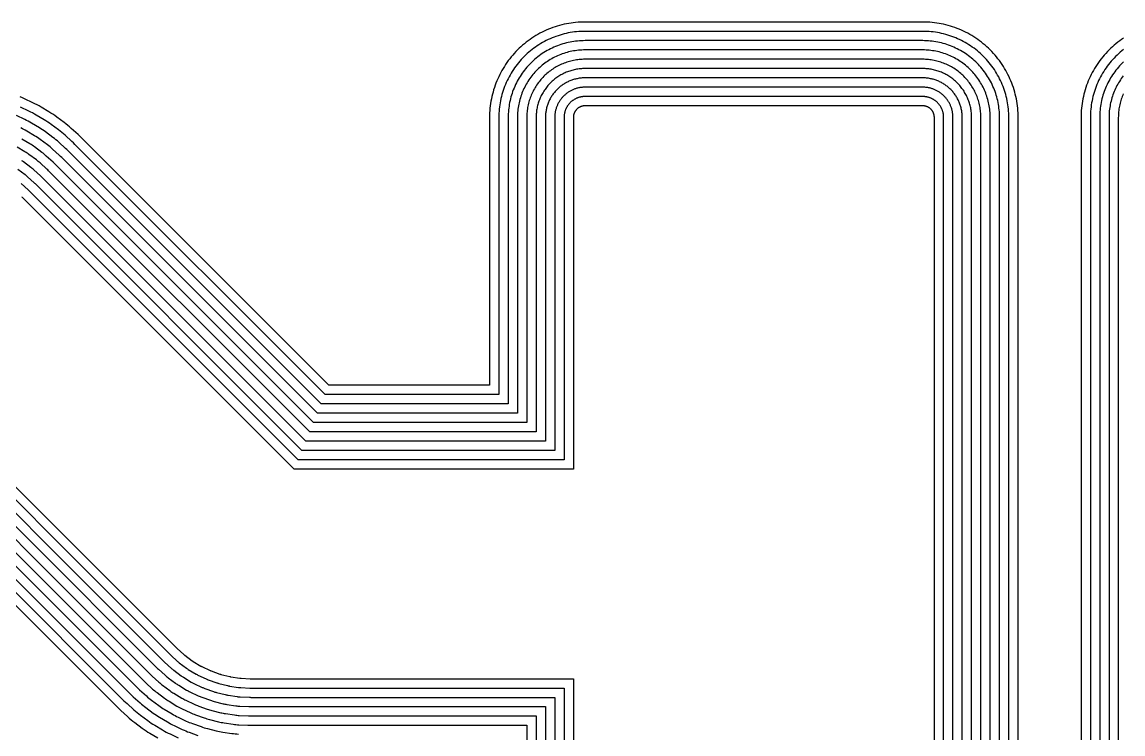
# Model space of a CAD drawing. Header units: metres. Extents: x 1.4 to 44.2, y 0.1 to 33.9.
# Drawn here: x 7.343 to 12.07, y 10.037 to 13.095 of the extents above; entities that cross this region are included whole.
import ezdxf

# ---------------------------------------------------------------- set-up
doc = ezdxf.new("R2010")
doc.units = ezdxf.units.M

msp = doc.modelspace()

# ---------------------------------------------------------------- linework, layer by layer
for points in [[(11.62, 8.765), (11.62, 12.685), (11.6199, 12.6951), (11.6195, 12.7051), (11.6189, 12.7152), (11.618, 12.7252), (11.6169, 12.7352), (11.6156, 12.7452), (11.614, 12.7551), (11.6121, 12.765), (11.6101, 12.7748), (11.6077, 12.7846), (11.6052, 12.7944), (11.6024, 12.804), (11.5993, 12.8136), (11.596, 12.8231), (11.5925, 12.8326), (11.5888, 12.8419), (11.5848, 12.8512), (11.5806, 12.8603), (11.5762, 12.8694), (11.5716, 12.8783), (11.5667, 12.8871), (11.5617, 12.8958), (11.5564, 12.9044), (11.5509, 12.9128), (11.5452, 12.9211), (11.5393, 12.9292), (11.5332, 12.9373), (11.5269, 12.9451), (11.5205, 12.9528), (11.5138, 12.9604), (11.507, 12.9677), (11.4999, 12.9749), (11.4927, 12.982), (11.4854, 12.9888), (11.4778, 12.9955), (11.4701, 13.0019), (11.4623, 13.0082), (11.4542, 13.0143), (11.4461, 13.0202), (11.4378, 13.0259), (11.4294, 13.0314), (11.4208, 13.0367), (11.4121, 13.0417), (11.4033, 13.0466), (11.3944, 13.0512), (11.3853, 13.0556), (11.3762, 13.0598), (11.3669, 13.0638), (11.3576, 13.0675), (11.3481, 13.071), (11.3386, 13.0743), (11.329, 13.0774), (11.3194, 13.0802), (11.3096, 13.0827), (11.2998, 13.0851), (11.29, 13.0871), (11.2801, 13.089), (11.2702, 13.0906), (11.2602, 13.0919), (11.2502, 13.093), (11.2402, 13.0939), (11.2301, 13.0945), (11.2201, 13.0949), (11.21, 13.095), (9.76, 13.095), (9.75, 13.0949), (9.7399, 13.0945), (9.7299, 13.0939), (9.7198, 13.093), (9.7098, 13.0919), (9.6999, 13.0906), (9.6899, 13.089), (9.68, 13.0871), (9.6702, 13.0851), (9.6604, 13.0827), (9.6507, 13.0802), (9.641, 13.0774), (9.6314, 13.0743), (9.6219, 13.071), (9.6125, 13.0675), (9.6031, 13.0638), (9.5939, 13.0598), (9.5847, 13.0556), (9.5757, 13.0512), (9.5667, 13.0466), (9.5579, 13.0417), (9.5492, 13.0367), (9.5407, 13.0314), (9.5322, 13.0259), (9.5239, 13.0202), (9.5158, 13.0143), (9.5078, 13.0082), (9.4999, 13.0019), (9.4922, 12.9955), (9.4847, 12.9888), (9.4773, 12.982), (9.4701, 12.9749), (9.4631, 12.9677), (9.4562, 12.9604), (9.4496, 12.9528), (9.4431, 12.9451), (9.4368, 12.9373), (9.4307, 12.9292), (9.4248, 12.9211), (9.4191, 12.9128), (9.4136, 12.9044), (9.4083, 12.8958), (9.4033, 12.8871), (9.3984, 12.8783), (9.3938, 12.8694), (9.3894, 12.8603), (9.3852, 12.8512), (9.3812, 12.8419), (9.3775, 12.8326), (9.374, 12.8231), (9.3707, 12.8136), (9.3677, 12.804), (9.3649, 12.7944), (9.3623, 12.7846), (9.36, 12.7748), (9.3579, 12.765), (9.356, 12.7551), (9.3545, 12.7452), (9.3531, 12.7352), (9.352, 12.7252), (9.3511, 12.7152), (9.3505, 12.7051), (9.3501, 12.6951), (9.35, 12.685), (9.35, 11.5352), (8.6606, 11.5352), (7.5979, 12.5979), (7.5907, 12.6049), (7.5833, 12.6118), (7.5542, 12.6382), (7.5467, 12.6448), (7.539, 12.6513), (7.5311, 12.6576), (7.5231, 12.6637), (7.4916, 12.6871), (7.4834, 12.693), (7.4751, 12.6987), (7.4667, 12.7042), (7.4581, 12.7094), (7.4244, 12.7296), (7.4158, 12.7347), (7.4069, 12.7395), (7.398, 12.7442), (7.389, 12.7486), (7.3535, 12.7654), (7.3443, 12.7696), (7.3351, 12.7735)], [(11.58, 8.765), (11.58, 12.685), (11.5799, 12.6941), (11.5796, 12.7032), (11.579, 12.7122), (11.5782, 12.7213), (11.5772, 12.7303), (11.576, 12.7393), (11.5746, 12.7483), (11.5729, 12.7572), (11.571, 12.7661), (11.5689, 12.7749), (11.5666, 12.7837), (11.5641, 12.7924), (11.5613, 12.8011), (11.5584, 12.8097), (11.5552, 12.8182), (11.5518, 12.8266), (11.5483, 12.835), (11.5445, 12.8432), (11.5405, 12.8514), (11.5363, 12.8594), (11.5319, 12.8674), (11.5274, 12.8752), (11.5226, 12.883), (11.5177, 12.8906), (11.5125, 12.8981), (11.5072, 12.9054), (11.5017, 12.9126), (11.496, 12.9197), (11.4902, 12.9267), (11.4842, 12.9335), (11.478, 12.9401), (11.4716, 12.9466), (11.4651, 12.953), (11.4585, 12.9592), (11.4517, 12.9652), (11.4447, 12.971), (11.4376, 12.9767), (11.4304, 12.9822), (11.4231, 12.9875), (11.4156, 12.9927), (11.408, 12.9976), (11.4002, 13.0024), (11.3924, 13.0069), (11.3844, 13.0113), (11.3764, 13.0155), (11.3682, 13.0195), (11.36, 13.0233), (11.3516, 13.0268), (11.3432, 13.0302), (11.3347, 13.0334), (11.3261, 13.0363), (11.3174, 13.0391), (11.3087, 13.0416), (11.2999, 13.0439), (11.2911, 13.046), (11.2822, 13.0479), (11.2733, 13.0496), (11.2643, 13.051), (11.2553, 13.0522), (11.2463, 13.0532), (11.2372, 13.054), (11.2282, 13.0546), (11.2191, 13.0549), (11.21, 13.055), (9.76, 13.055), (9.7509, 13.0549), (9.7419, 13.0546), (9.7328, 13.054), (9.7237, 13.0532), (9.7147, 13.0522), (9.7057, 13.051), (9.6968, 13.0496), (9.6878, 13.0479), (9.6789, 13.046), (9.6701, 13.0439), (9.6613, 13.0416), (9.6526, 13.0391), (9.644, 13.0363), (9.6354, 13.0334), (9.6269, 13.0302), (9.6184, 13.0268), (9.6101, 13.0233), (9.6018, 13.0195), (9.5937, 13.0155), (9.5856, 13.0113), (9.5776, 13.0069), (9.5698, 13.0024), (9.5621, 12.9976), (9.5545, 12.9927), (9.547, 12.9875), (9.5396, 12.9822), (9.5324, 12.9767), (9.5253, 12.971), (9.5183, 12.9652), (9.5115, 12.9592), (9.5049, 12.953), (9.4984, 12.9466), (9.492, 12.9401), (9.4859, 12.9335), (9.4798, 12.9267), (9.474, 12.9197), (9.4683, 12.9126), (9.4628, 12.9054), (9.4575, 12.8981), (9.4524, 12.8906), (9.4474, 12.883), (9.4427, 12.8752), (9.4381, 12.8674), (9.4337, 12.8594), (9.4295, 12.8514), (9.4255, 12.8432), (9.4218, 12.835), (9.4182, 12.8266), (9.4148, 12.8182), (9.4116, 12.8097), (9.4087, 12.8011), (9.4059, 12.7924), (9.4034, 12.7837), (9.4011, 12.7749), (9.399, 12.7661), (9.3971, 12.7572), (9.3955, 12.7483), (9.394, 12.7393), (9.3928, 12.7303), (9.3918, 12.7213), (9.391, 12.7122), (9.3905, 12.7032), (9.3901, 12.6941), (9.39, 12.685), (9.39, 11.4952), (8.644, 11.4952), (7.5696, 12.5696), (7.5631, 12.576), (7.5565, 12.5821), (7.5274, 12.6085), (7.5206, 12.6145), (7.5136, 12.6204), (7.5065, 12.6261), (7.4993, 12.6316), (7.4678, 12.655), (7.4604, 12.6603), (7.4529, 12.6654), (7.4453, 12.6704), (7.4376, 12.6751), (7.4039, 12.6953), (7.396, 12.6999), (7.3881, 12.7043), (7.38, 12.7085), (7.3719, 12.7124), (7.3364, 12.7292)], [(11.54, 8.765), (11.54, 12.685), (11.5399, 12.6931), (11.5396, 12.7012), (11.5391, 12.7093), (11.5384, 12.7174), (11.5375, 12.7254), (11.5364, 12.7334), (11.5352, 12.7414), (11.5337, 12.7494), (11.532, 12.7573), (11.5301, 12.7652), (11.5281, 12.773), (11.5258, 12.7808), (11.5234, 12.7885), (11.5207, 12.7962), (11.5179, 12.8038), (11.5149, 12.8113), (11.5117, 12.8187), (11.5083, 12.8261), (11.5048, 12.8334), (11.501, 12.8406), (11.4971, 12.8477), (11.4931, 12.8547), (11.4888, 12.8616), (11.4844, 12.8684), (11.4798, 12.875), (11.4751, 12.8816), (11.4702, 12.888), (11.4651, 12.8944), (11.4599, 12.9006), (11.4545, 12.9066), (11.449, 12.9126), (11.4434, 12.9184), (11.4376, 12.924), (11.4316, 12.9295), (11.4256, 12.9349), (11.4194, 12.9401), (11.413, 12.9452), (11.4066, 12.9501), (11.4, 12.9548), (11.3934, 12.9594), (11.3866, 12.9638), (11.3797, 12.9681), (11.3727, 12.9721), (11.3656, 12.976), (11.3584, 12.9798), (11.3511, 12.9833), (11.3437, 12.9867), (11.3363, 12.9899), (11.3288, 12.9929), (11.3212, 12.9957), (11.3135, 12.9984), (11.3058, 13.0008), (11.298, 13.0031), (11.2902, 13.0051), (11.2823, 13.007), (11.2744, 13.0087), (11.2664, 13.0102), (11.2584, 13.0114), (11.2504, 13.0125), (11.2424, 13.0134), (11.2343, 13.0141), (11.2262, 13.0146), (11.2181, 13.0149), (11.21, 13.015), (9.76, 13.015), (9.7519, 13.0149), (9.7438, 13.0146), (9.7357, 13.0141), (9.7277, 13.0134), (9.7196, 13.0125), (9.7116, 13.0114), (9.7036, 13.0102), (9.6956, 13.0087), (9.6877, 13.007), (9.6798, 13.0051), (9.672, 13.0031), (9.6642, 13.0008), (9.6565, 12.9984), (9.6488, 12.9957), (9.6412, 12.9929), (9.6337, 12.9899), (9.6263, 12.9867), (9.6189, 12.9833), (9.6116, 12.9798), (9.6045, 12.976), (9.5974, 12.9721), (9.5904, 12.9681), (9.5835, 12.9638), (9.5767, 12.9594), (9.57, 12.9548), (9.5634, 12.9501), (9.557, 12.9452), (9.5507, 12.9401), (9.5445, 12.9349), (9.5384, 12.9295), (9.5325, 12.924), (9.5267, 12.9184), (9.521, 12.9126), (9.5155, 12.9066), (9.5101, 12.9006), (9.5049, 12.8944), (9.4999, 12.888), (9.495, 12.8816), (9.4902, 12.875), (9.4856, 12.8684), (9.4812, 12.8616), (9.477, 12.8547), (9.4729, 12.8477), (9.469, 12.8406), (9.4652, 12.8334), (9.4617, 12.8261), (9.4583, 12.8187), (9.4551, 12.8113), (9.4521, 12.8038), (9.4493, 12.7962), (9.4467, 12.7885), (9.4442, 12.7808), (9.442, 12.773), (9.4399, 12.7652), (9.438, 12.7573), (9.4364, 12.7494), (9.4349, 12.7414), (9.4336, 12.7334), (9.4325, 12.7254), (9.4316, 12.7174), (9.4309, 12.7093), (9.4304, 12.7012), (9.4301, 12.6931), (9.43, 12.685), (9.43, 11.4552), (8.6275, 11.4552), (7.5413, 12.5413), (7.5355, 12.547), (7.5296, 12.5525), (7.5005, 12.5789), (7.4944, 12.5843), (7.4882, 12.5895), (7.4819, 12.5945), (7.4755, 12.5994), (7.4439, 12.6228), (7.4374, 12.6276), (7.4307, 12.6322), (7.4239, 12.6366), (7.417, 12.6408), (7.3833, 12.661), (7.3763, 12.6651), (7.3692, 12.669), (7.362, 12.6727), (7.3548, 12.6763), (7.3193, 12.6931)], [(12.0722, 13.0259), (12.0639, 13.0202), (12.0558, 13.0143), (12.0478, 13.0082), (12.0399, 13.0019), (12.0322, 12.9955), (12.0247, 12.9888), (12.0173, 12.982), (12.0101, 12.9749), (12.0031, 12.9677), (11.9962, 12.9604), (11.9896, 12.9528), (11.9831, 12.9451), (11.9768, 12.9373), (11.9707, 12.9292), (11.9648, 12.9211), (11.9591, 12.9128), (11.9536, 12.9044), (11.9483, 12.8958), (11.9433, 12.8871), (11.9384, 12.8783), (11.9338, 12.8694), (11.9294, 12.8603), (11.9252, 12.8512), (11.9212, 12.8419), (11.9175, 12.8326), (11.914, 12.8231), (11.9107, 12.8136), (11.9077, 12.804), (11.9049, 12.7944), (11.9023, 12.7846), (11.9, 12.7748), (11.8979, 12.765), (11.896, 12.7551), (11.8945, 12.7452), (11.8931, 12.7352), (11.892, 12.7252), (11.8911, 12.7152), (11.8905, 12.7051), (11.8901, 12.6951), (11.89, 12.685), (11.89, 8.765)], [(11.5, 8.765), (11.5, 12.685), (11.4999, 12.6921), (11.4997, 12.6992), (11.4992, 12.7063), (11.4986, 12.7134), (11.4978, 12.7205), (11.4969, 12.7276), (11.4957, 12.7346), (11.4944, 12.7416), (11.493, 12.7486), (11.4913, 12.7555), (11.4895, 12.7624), (11.4875, 12.7692), (11.4854, 12.776), (11.4831, 12.7827), (11.4806, 12.7894), (11.4779, 12.796), (11.4751, 12.8025), (11.4722, 12.809), (11.469, 12.8154), (11.4658, 12.8217), (11.4623, 12.828), (11.4588, 12.8341), (11.455, 12.8402), (11.4511, 12.8461), (11.4471, 12.852), (11.4429, 12.8578), (11.4386, 12.8634), (11.4342, 12.869), (11.4296, 12.8744), (11.4249, 12.8798), (11.42, 12.885), (11.4151, 12.8901), (11.41, 12.895), (11.4048, 12.8999), (11.3994, 12.9046), (11.394, 12.9092), (11.3884, 12.9136), (11.3828, 12.9179), (11.377, 12.9221), (11.3711, 12.9261), (11.3652, 12.93), (11.3591, 12.9338), (11.353, 12.9373), (11.3467, 12.9408), (11.3404, 12.944), (11.334, 12.9472), (11.3275, 12.9501), (11.321, 12.9529), (11.3144, 12.9556), (11.3077, 12.9581), (11.301, 12.9604), (11.2942, 12.9625), (11.2874, 12.9645), (11.2805, 12.9663), (11.2736, 12.968), (11.2666, 12.9694), (11.2596, 12.9707), (11.2526, 12.9719), (11.2455, 12.9728), (11.2384, 12.9736), (11.2313, 12.9742), (11.2242, 12.9747), (11.2171, 12.9749), (11.21, 12.975), (9.76, 12.975), (9.7529, 12.9749), (9.7458, 12.9747), (9.7387, 12.9742), (9.7316, 12.9736), (9.7245, 12.9728), (9.7175, 12.9719), (9.7104, 12.9707), (9.7034, 12.9694), (9.6965, 12.968), (9.6895, 12.9663), (9.6827, 12.9645), (9.6758, 12.9625), (9.669, 12.9604), (9.6623, 12.9581), (9.6556, 12.9556), (9.649, 12.9529), (9.6425, 12.9501), (9.636, 12.9472), (9.6296, 12.944), (9.6233, 12.9408), (9.6171, 12.9373), (9.6109, 12.9338), (9.6049, 12.93), (9.5989, 12.9261), (9.593, 12.9221), (9.5873, 12.9179), (9.5816, 12.9136), (9.576, 12.9092), (9.5706, 12.9046), (9.5653, 12.8999), (9.56, 12.895), (9.555, 12.8901), (9.55, 12.885), (9.5451, 12.8798), (9.5404, 12.8744), (9.5358, 12.869), (9.5314, 12.8634), (9.5271, 12.8578), (9.5229, 12.852), (9.5189, 12.8461), (9.515, 12.8402), (9.5113, 12.8341), (9.5077, 12.828), (9.5043, 12.8217), (9.501, 12.8154), (9.4979, 12.809), (9.4949, 12.8025), (9.4921, 12.796), (9.4894, 12.7894), (9.487, 12.7827), (9.4846, 12.776), (9.4825, 12.7692), (9.4805, 12.7624), (9.4787, 12.7555), (9.4771, 12.7486), (9.4756, 12.7416), (9.4743, 12.7346), (9.4732, 12.7276), (9.4722, 12.7205), (9.4714, 12.7134), (9.4708, 12.7063), (9.4704, 12.6992), (9.4701, 12.6921), (9.47, 12.685), (9.47, 11.4152), (8.6109, 11.4152), (7.5131, 12.5131), (7.508, 12.518), (7.5027, 12.5229), (7.4736, 12.5492), (7.4683, 12.554), (7.4629, 12.5585), (7.4573, 12.563), (7.4516, 12.5673), (7.4201, 12.5907), (7.4143, 12.5949), (7.4085, 12.5989), (7.4025, 12.6028), (7.3964, 12.6065), (7.3628, 12.6267), (7.3566, 12.6303), (7.3504, 12.6337), (7.3441, 12.637), (7.3377, 12.6401)], [(12.0724, 12.9767), (12.0653, 12.971), (12.0583, 12.9652), (12.0515, 12.9592), (12.0449, 12.953), (12.0384, 12.9466), (12.032, 12.9401), (12.0259, 12.9335), (12.0198, 12.9267), (12.014, 12.9197), (12.0083, 12.9126), (12.0028, 12.9054), (11.9975, 12.8981), (11.9924, 12.8906), (11.9874, 12.883), (11.9827, 12.8752), (11.9781, 12.8674), (11.9737, 12.8594), (11.9695, 12.8514), (11.9655, 12.8432), (11.9618, 12.835), (11.9582, 12.8266), (11.9548, 12.8182), (11.9516, 12.8097), (11.9487, 12.8011), (11.9459, 12.7924), (11.9434, 12.7837), (11.9411, 12.7749), (11.939, 12.7661), (11.9371, 12.7572), (11.9355, 12.7483), (11.934, 12.7393), (11.9328, 12.7303), (11.9318, 12.7213), (11.931, 12.7122), (11.9305, 12.7032), (11.9301, 12.6941), (11.93, 12.685), (11.93, 8.765)], [(11.46, 8.765), (11.46, 12.685), (11.4599, 12.6911), (11.4597, 12.6973), (11.4593, 12.7034), (11.4588, 12.7095), (11.4581, 12.7156), (11.4573, 12.7217), (11.4563, 12.7278), (11.4552, 12.7338), (11.4539, 12.7398), (11.4525, 12.7458), (11.451, 12.7517), (11.4492, 12.7576), (11.4474, 12.7634), (11.4454, 12.7692), (11.4433, 12.775), (11.441, 12.7807), (11.4386, 12.7863), (11.436, 12.7919), (11.4333, 12.7974), (11.4305, 12.8029), (11.4275, 12.8082), (11.4244, 12.8135), (11.4212, 12.8188), (11.4179, 12.8239), (11.4144, 12.829), (11.4108, 12.8339), (11.4071, 12.8388), (11.4033, 12.8436), (11.3993, 12.8483), (11.3953, 12.8529), (11.3911, 12.8574), (11.3868, 12.8618), (11.3824, 12.8661), (11.3779, 12.8703), (11.3733, 12.8743), (11.3686, 12.8783), (11.3638, 12.8821), (11.3589, 12.8858), (11.354, 12.8894), (11.3489, 12.8929), (11.3438, 12.8962), (11.3385, 12.8994), (11.3332, 12.9025), (11.3279, 12.9055), (11.3224, 12.9083), (11.3169, 12.911), (11.3113, 12.9136), (11.3057, 12.916), (11.3, 12.9183), (11.2942, 12.9204), (11.2884, 12.9224), (11.2826, 12.9242), (11.2767, 12.926), (11.2708, 12.9275), (11.2648, 12.9289), (11.2588, 12.9302), (11.2528, 12.9313), (11.2467, 12.9323), (11.2406, 12.9331), (11.2345, 12.9338), (11.2284, 12.9343), (11.2223, 12.9347), (11.2161, 12.9349), (11.21, 12.935), (9.76, 12.935), (9.7539, 12.9349), (9.7477, 12.9347), (9.7416, 12.9343), (9.7355, 12.9338), (9.7294, 12.9331), (9.7233, 12.9323), (9.7173, 12.9313), (9.7112, 12.9302), (9.7052, 12.9289), (9.6993, 12.9275), (9.6933, 12.926), (9.6874, 12.9242), (9.6816, 12.9224), (9.6758, 12.9204), (9.67, 12.9183), (9.6643, 12.916), (9.6587, 12.9136), (9.6531, 12.911), (9.6476, 12.9083), (9.6422, 12.9055), (9.6368, 12.9025), (9.6315, 12.8994), (9.6263, 12.8962), (9.6211, 12.8929), (9.6161, 12.8894), (9.6111, 12.8858), (9.6062, 12.8821), (9.6014, 12.8783), (9.5967, 12.8743), (9.5921, 12.8703), (9.5876, 12.8661), (9.5832, 12.8618), (9.579, 12.8574), (9.5748, 12.8529), (9.5707, 12.8483), (9.5668, 12.8436), (9.5629, 12.8388), (9.5592, 12.8339), (9.5556, 12.829), (9.5521, 12.8239), (9.5488, 12.8188), (9.5456, 12.8135), (9.5425, 12.8082), (9.5395, 12.8029), (9.5367, 12.7974), (9.534, 12.7919), (9.5315, 12.7863), (9.529, 12.7807), (9.5268, 12.775), (9.5246, 12.7692), (9.5226, 12.7634), (9.5208, 12.7576), (9.5191, 12.7517), (9.5175, 12.7458), (9.5161, 12.7398), (9.5148, 12.7338), (9.5137, 12.7278), (9.5127, 12.7217), (9.5119, 12.7156), (9.5112, 12.7095), (9.5107, 12.7034), (9.5103, 12.6973), (9.5101, 12.6911), (9.51, 12.685), (9.51, 11.3752), (8.5943, 11.3752), (7.4848, 12.4848), (7.4804, 12.4891), (7.4759, 12.4932), (7.4468, 12.5196), (7.4422, 12.5237), (7.4375, 12.5276), (7.4327, 12.5315), (7.4278, 12.5352), (7.3963, 12.5586), (7.3913, 12.5622), (7.3862, 12.5656), (7.3811, 12.569), (7.3759, 12.5722), (7.3422, 12.5924)], [(12.0725, 12.924), (12.0667, 12.9184), (12.061, 12.9126), (12.0555, 12.9066), (12.0501, 12.9006), (12.0449, 12.8944), (12.0399, 12.888), (12.035, 12.8816), (12.0302, 12.875), (12.0256, 12.8684), (12.0212, 12.8616), (12.017, 12.8547), (12.0129, 12.8477), (12.009, 12.8406), (12.0052, 12.8334), (12.0017, 12.8261), (11.9983, 12.8187), (11.9951, 12.8113), (11.9921, 12.8038), (11.9893, 12.7962), (11.9867, 12.7885), (11.9842, 12.7808), (11.982, 12.773), (11.9799, 12.7652), (11.978, 12.7573), (11.9764, 12.7494), (11.9749, 12.7414), (11.9736, 12.7334), (11.9725, 12.7254), (11.9716, 12.7174), (11.9709, 12.7093), (11.9704, 12.7012), (11.9701, 12.6931), (11.97, 12.685), (11.97, 8.765)], [(11.42, 8.765), (11.42, 12.685), (11.4199, 12.6902), (11.4198, 12.6953), (11.4194, 12.7005), (11.419, 12.7056), (11.4184, 12.7107), (11.4177, 12.7158), (11.4169, 12.7209), (11.416, 12.726), (11.4149, 12.731), (11.4137, 12.736), (11.4124, 12.741), (11.411, 12.746), (11.4094, 12.7509), (11.4077, 12.7558), (11.4059, 12.7606), (11.404, 12.7654), (11.402, 12.7701), (11.3999, 12.7748), (11.3976, 12.7794), (11.3952, 12.784), (11.3927, 12.7885), (11.3901, 12.793), (11.3874, 12.7974), (11.3846, 12.8017), (11.3817, 12.8059), (11.3787, 12.8101), (11.3756, 12.8142), (11.3723, 12.8182), (11.369, 12.8222), (11.3656, 12.826), (11.3621, 12.8298), (11.3585, 12.8335), (11.3548, 12.8371), (11.351, 12.8406), (11.3472, 12.844), (11.3432, 12.8473), (11.3392, 12.8506), (11.3351, 12.8537), (11.3309, 12.8567), (11.3267, 12.8596), (11.3224, 12.8624), (11.318, 12.8651), (11.3135, 12.8677), (11.309, 12.8702), (11.3044, 12.8726), (11.2998, 12.8749), (11.2951, 12.877), (11.2904, 12.879), (11.2856, 12.8809), (11.2808, 12.8827), (11.2759, 12.8844), (11.271, 12.886), (11.266, 12.8874), (11.261, 12.8887), (11.256, 12.8899), (11.251, 12.891), (11.2459, 12.8919), (11.2408, 12.8927), (11.2357, 12.8934), (11.2306, 12.894), (11.2255, 12.8944), (11.2203, 12.8948), (11.2152, 12.8949), (11.21, 12.895), (9.76, 12.895), (9.7549, 12.8949), (9.7497, 12.8948), (9.7446, 12.8944), (9.7394, 12.894), (9.7343, 12.8934), (9.7292, 12.8927), (9.7241, 12.8919), (9.719, 12.891), (9.714, 12.8899), (9.709, 12.8887), (9.704, 12.8874), (9.6991, 12.886), (9.6941, 12.8844), (9.6893, 12.8827), (9.6844, 12.8809), (9.6796, 12.879), (9.6749, 12.877), (9.6702, 12.8749), (9.6656, 12.8726), (9.661, 12.8702), (9.6565, 12.8677), (9.6521, 12.8651), (9.6477, 12.8624), (9.6433, 12.8596), (9.6391, 12.8567), (9.6349, 12.8537), (9.6308, 12.8506), (9.6268, 12.8473), (9.6228, 12.844), (9.619, 12.8406), (9.6152, 12.8371), (9.6115, 12.8335), (9.6079, 12.8298), (9.6044, 12.826), (9.601, 12.8222), (9.5977, 12.8182), (9.5945, 12.8142), (9.5913, 12.8101), (9.5883, 12.8059), (9.5854, 12.8017), (9.5826, 12.7974), (9.5799, 12.793), (9.5773, 12.7885), (9.5748, 12.784), (9.5724, 12.7794), (9.5702, 12.7748), (9.568, 12.7701), (9.566, 12.7654), (9.5641, 12.7606), (9.5623, 12.7558), (9.5606, 12.7509), (9.5591, 12.746), (9.5576, 12.741), (9.5563, 12.736), (9.5551, 12.731), (9.554, 12.726), (9.5531, 12.7209), (9.5523, 12.7158), (9.5516, 12.7107), (9.551, 12.7056), (9.5506, 12.7005), (9.5503, 12.6953), (9.5501, 12.6902), (9.55, 12.685), (9.55, 11.3352), (8.5778, 11.3352), (7.4565, 12.4565), (7.4528, 12.4601), (7.449, 12.4636), (7.4199, 12.49), (7.4161, 12.4934), (7.4121, 12.4967), (7.4081, 12.4999), (7.404, 12.503), (7.3724, 12.5264), (7.3683, 12.5295), (7.364, 12.5324), (7.3597, 12.5352), (7.3553, 12.5379), (7.3216, 12.5581)], [(12.0714, 12.8634), (12.0671, 12.8578), (12.0629, 12.852), (12.0589, 12.8461), (12.055, 12.8402), (12.0513, 12.8341), (12.0477, 12.828), (12.0443, 12.8217), (12.041, 12.8154), (12.0379, 12.809), (12.0349, 12.8025), (12.0321, 12.796), (12.0294, 12.7894), (12.027, 12.7827), (12.0246, 12.776), (12.0225, 12.7692), (12.0205, 12.7624), (12.0187, 12.7555), (12.0171, 12.7486), (12.0156, 12.7416), (12.0143, 12.7346), (12.0132, 12.7276), (12.0122, 12.7205), (12.0114, 12.7134), (12.0108, 12.7063), (12.0104, 12.6992), (12.0101, 12.6921), (12.01, 12.685), (12.01, 8.765)], [(11.34, 8.765), (11.34, 12.685), (11.34, 12.6882), (11.3399, 12.6914), (11.3397, 12.6946), (11.3394, 12.6978), (11.339, 12.7009), (11.3386, 12.7041), (11.3381, 12.7072), (11.3375, 12.7104), (11.3369, 12.7135), (11.3361, 12.7166), (11.3353, 12.7197), (11.3344, 12.7227), (11.3335, 12.7258), (11.3324, 12.7288), (11.3313, 12.7318), (11.3301, 12.7348), (11.3289, 12.7377), (11.3275, 12.7406), (11.3261, 12.7435), (11.3247, 12.7463), (11.3231, 12.7491), (11.3215, 12.7518), (11.3198, 12.7546), (11.3181, 12.7572), (11.3163, 12.7599), (11.3144, 12.7625), (11.3125, 12.765), (11.3105, 12.7675), (11.3084, 12.7699), (11.3063, 12.7723), (11.3042, 12.7747), (11.3019, 12.7769), (11.2997, 12.7792), (11.2973, 12.7813), (11.2949, 12.7834), (11.2925, 12.7855), (11.29, 12.7875), (11.2875, 12.7894), (11.2849, 12.7913), (11.2822, 12.7931), (11.2796, 12.7948), (11.2768, 12.7965), (11.2741, 12.7981), (11.2713, 12.7997), (11.2685, 12.8011), (11.2656, 12.8025), (11.2627, 12.8039), (11.2598, 12.8051), (11.2568, 12.8063), (11.2538, 12.8074), (11.2508, 12.8085), (11.2477, 12.8094), (11.2447, 12.8103), (11.2416, 12.8111), (11.2385, 12.8119), (11.2354, 12.8125), (11.2322, 12.8131), (11.2291, 12.8136), (11.2259, 12.814), (11.2228, 12.8144), (11.2196, 12.8147), (11.2164, 12.8149), (11.2132, 12.815), (11.21, 12.815), (9.76, 12.815), (9.7568, 12.815), (9.7536, 12.8149), (9.7504, 12.8147), (9.7473, 12.8144), (9.7441, 12.814), (9.7409, 12.8136), (9.7378, 12.8131), (9.7347, 12.8125), (9.7315, 12.8119), (9.7284, 12.8111), (9.7253, 12.8103), (9.7223, 12.8094), (9.7192, 12.8085), (9.7162, 12.8074), (9.7132, 12.8063), (9.7103, 12.8051), (9.7073, 12.8039), (9.7044, 12.8025), (9.7016, 12.8011), (9.6987, 12.7997), (9.6959, 12.7981), (9.6932, 12.7965), (9.6905, 12.7948), (9.6878, 12.7931), (9.6852, 12.7913), (9.6826, 12.7894), (9.68, 12.7875), (9.6775, 12.7855), (9.6751, 12.7834), (9.6727, 12.7813), (9.6704, 12.7792), (9.6681, 12.7769), (9.6659, 12.7747), (9.6637, 12.7723), (9.6616, 12.7699), (9.6595, 12.7675), (9.6575, 12.765), (9.6556, 12.7625), (9.6537, 12.7599), (9.6519, 12.7572), (9.6502, 12.7546), (9.6485, 12.7518), (9.6469, 12.7491), (9.6454, 12.7463), (9.6439, 12.7435), (9.6425, 12.7406), (9.6412, 12.7377), (9.6399, 12.7348), (9.6387, 12.7318), (9.6376, 12.7288), (9.6366, 12.7258), (9.6356, 12.7227), (9.6347, 12.7197), (9.6339, 12.7166), (9.6332, 12.7135), (9.6325, 12.7104), (9.6319, 12.7072), (9.6314, 12.7041), (9.631, 12.7009), (9.6306, 12.6978), (9.6304, 12.6946), (9.6302, 12.6914), (9.6301, 12.6882), (9.63, 12.685), (9.63, 11.2552), (8.5446, 11.2552), (7.3999, 12.3999), (7.3976, 12.4021), (7.3953, 12.4043), (7.3662, 12.4307), (7.3638, 12.4328), (7.3614, 12.4349), (7.3589, 12.4369), (7.3563, 12.4388), (7.3248, 12.4622)], [(11.38, 8.765), (11.38, 12.685), (11.38, 12.6892), (11.3798, 12.6934), (11.3796, 12.6975), (11.3792, 12.7017), (11.3787, 12.7058), (11.3782, 12.71), (11.3775, 12.7141), (11.3767, 12.7182), (11.3759, 12.7223), (11.3749, 12.7263), (11.3739, 12.7304), (11.3727, 12.7344), (11.3714, 12.7383), (11.3701, 12.7423), (11.3686, 12.7462), (11.3671, 12.7501), (11.3654, 12.7539), (11.3637, 12.7577), (11.3619, 12.7614), (11.3599, 12.7651), (11.3579, 12.7688), (11.3558, 12.7724), (11.3536, 12.776), (11.3514, 12.7795), (11.349, 12.7829), (11.3466, 12.7863), (11.344, 12.7896), (11.3414, 12.7929), (11.3387, 12.7961), (11.336, 12.7992), (11.3331, 12.8022), (11.3302, 12.8052), (11.3272, 12.8081), (11.3242, 12.811), (11.3211, 12.8137), (11.3179, 12.8164), (11.3146, 12.819), (11.3113, 12.8216), (11.3079, 12.824), (11.3045, 12.8264), (11.301, 12.8286), (11.2974, 12.8308), (11.2938, 12.8329), (11.2901, 12.8349), (11.2864, 12.8369), (11.2827, 12.8387), (11.2789, 12.8404), (11.2751, 12.8421), (11.2712, 12.8436), (11.2673, 12.8451), (11.2633, 12.8464), (11.2594, 12.8477), (11.2554, 12.8489), (11.2513, 12.8499), (11.2473, 12.8509), (11.2432, 12.8517), (11.2391, 12.8525), (11.235, 12.8532), (11.2308, 12.8537), (11.2267, 12.8542), (11.2225, 12.8546), (11.2184, 12.8548), (11.2142, 12.855), (11.21, 12.855), (9.76, 12.855), (9.7558, 12.855), (9.7517, 12.8548), (9.7475, 12.8546), (9.7433, 12.8542), (9.7392, 12.8537), (9.7351, 12.8532), (9.7309, 12.8525), (9.7268, 12.8517), (9.7228, 12.8509), (9.7187, 12.8499), (9.7147, 12.8489), (9.7107, 12.8477), (9.7067, 12.8464), (9.7027, 12.8451), (9.6988, 12.8436), (9.695, 12.8421), (9.6911, 12.8404), (9.6873, 12.8387), (9.6836, 12.8369), (9.6799, 12.8349), (9.6762, 12.8329), (9.6726, 12.8308), (9.6691, 12.8286), (9.6656, 12.8264), (9.6621, 12.824), (9.6587, 12.8216), (9.6554, 12.819), (9.6522, 12.8164), (9.649, 12.8137), (9.6458, 12.811), (9.6428, 12.8081), (9.6398, 12.8052), (9.6369, 12.8022), (9.6341, 12.7992), (9.6313, 12.7961), (9.6286, 12.7929), (9.626, 12.7896), (9.6235, 12.7863), (9.621, 12.7829), (9.6187, 12.7795), (9.6164, 12.776), (9.6142, 12.7724), (9.6121, 12.7688), (9.6101, 12.7651), (9.6082, 12.7614), (9.6063, 12.7577), (9.6046, 12.7539), (9.603, 12.7501), (9.6014, 12.7462), (9.6, 12.7423), (9.5986, 12.7383), (9.5973, 12.7344), (9.5962, 12.7304), (9.5951, 12.7263), (9.5941, 12.7223), (9.5933, 12.7182), (9.5925, 12.7141), (9.5919, 12.71), (9.5913, 12.7058), (9.5908, 12.7017), (9.5905, 12.6975), (9.5902, 12.6934), (9.5901, 12.6892), (9.59, 12.685), (9.59, 11.2952), (8.5612, 11.2952), (7.4282, 12.4282), (7.4252, 12.4311), (7.4222, 12.434), (7.3931, 12.4603), (7.3899, 12.4631), (7.3867, 12.4658), (7.3835, 12.4684), (7.3802, 12.4709), (7.3486, 12.4943), (7.3452, 12.4968), (7.3418, 12.4991)], [(11.3, 8.765), (11.3, 12.685), (11.3, 12.6872), (11.2999, 12.6894), (11.2998, 12.6916), (11.2996, 12.6938), (11.2993, 12.696), (11.299, 12.6982), (11.2987, 12.7004), (11.2983, 12.7026), (11.2978, 12.7047), (11.2973, 12.7069), (11.2968, 12.709), (11.2961, 12.7111), (11.2955, 12.7132), (11.2948, 12.7153), (11.294, 12.7174), (11.2932, 12.7195), (11.2923, 12.7215), (11.2914, 12.7235), (11.2904, 12.7255), (11.2894, 12.7274), (11.2883, 12.7294), (11.2872, 12.7313), (11.286, 12.7332), (11.2848, 12.735), (11.2836, 12.7368), (11.2823, 12.7386), (11.281, 12.7404), (11.2796, 12.7421), (11.2782, 12.7438), (11.2767, 12.7455), (11.2752, 12.7471), (11.2737, 12.7487), (11.2721, 12.7502), (11.2705, 12.7517), (11.2688, 12.7532), (11.2671, 12.7546), (11.2654, 12.756), (11.2636, 12.7573), (11.2618, 12.7586), (11.26, 12.7598), (11.2582, 12.761), (11.2563, 12.7622), (11.2544, 12.7633), (11.2524, 12.7644), (11.2505, 12.7654), (11.2485, 12.7664), (11.2465, 12.7673), (11.2445, 12.7682), (11.2424, 12.769), (11.2403, 12.7698), (11.2382, 12.7705), (11.2361, 12.7711), (11.234, 12.7718), (11.2319, 12.7723), (11.2297, 12.7728), (11.2276, 12.7733), (11.2254, 12.7737), (11.2232, 12.774), (11.221, 12.7743), (11.2188, 12.7746), (11.2166, 12.7748), (11.2144, 12.7749), (11.2122, 12.775), (11.21, 12.775), (9.76, 12.775), (9.7578, 12.775), (9.7556, 12.7749), (9.7534, 12.7748), (9.7512, 12.7746), (9.749, 12.7743), (9.7468, 12.774), (9.7446, 12.7737), (9.7425, 12.7733), (9.7403, 12.7728), (9.7381, 12.7723), (9.736, 12.7718), (9.7339, 12.7711), (9.7318, 12.7705), (9.7297, 12.7698), (9.7276, 12.769), (9.7256, 12.7682), (9.7235, 12.7673), (9.7215, 12.7664), (9.7195, 12.7654), (9.7176, 12.7644), (9.7157, 12.7633), (9.7137, 12.7622), (9.7119, 12.761), (9.71, 12.7598), (9.7082, 12.7586), (9.7064, 12.7573), (9.7046, 12.756), (9.7029, 12.7546), (9.7012, 12.7532), (9.6996, 12.7517), (9.698, 12.7502), (9.6964, 12.7487), (9.6948, 12.7471), (9.6933, 12.7455), (9.6919, 12.7438), (9.6904, 12.7421), (9.6891, 12.7404), (9.6877, 12.7386), (9.6864, 12.7368), (9.6852, 12.735), (9.684, 12.7332), (9.6828, 12.7313), (9.6817, 12.7294), (9.6806, 12.7274), (9.6796, 12.7255), (9.6787, 12.7235), (9.6777, 12.7215), (9.6769, 12.7195), (9.676, 12.7174), (9.6753, 12.7153), (9.6746, 12.7132), (9.6739, 12.7111), (9.6733, 12.709), (9.6727, 12.7069), (9.6722, 12.7047), (9.6717, 12.7026), (9.6713, 12.7004), (9.671, 12.6982), (9.6707, 12.696), (9.6704, 12.6938), (9.6703, 12.6916), (9.6701, 12.6894), (9.67, 12.6872), (9.67, 12.685), (9.67, 11.2152), (8.5281, 11.2152), (7.3716, 12.3716), (7.3701, 12.3732), (7.3684, 12.3747), (7.3393, 12.4011)], [(12.0715, 12.7863), (12.069, 12.7807), (12.0668, 12.775), (12.0646, 12.7692), (12.0626, 12.7634), (12.0608, 12.7576), (12.0591, 12.7517), (12.0575, 12.7458), (12.0561, 12.7398), (12.0548, 12.7338), (12.0537, 12.7278), (12.0527, 12.7217), (12.0519, 12.7156), (12.0512, 12.7095), (12.0507, 12.7034), (12.0503, 12.6973), (12.0501, 12.6911), (12.05, 12.685), (12.05, 8.765)], [(11.26, 8.765), (11.26, 12.685), (11.26, 12.6862), (11.26, 12.6875), (11.2599, 12.6887), (11.2598, 12.6899), (11.2596, 12.6911), (11.2595, 12.6923), (11.2593, 12.6936), (11.2591, 12.6948), (11.2588, 12.696), (11.2585, 12.6972), (11.2582, 12.6983), (11.2579, 12.6995), (11.2575, 12.7007), (11.2571, 12.7019), (11.2567, 12.703), (11.2562, 12.7041), (11.2557, 12.7053), (11.2552, 12.7064), (11.2547, 12.7075), (11.2541, 12.7086), (11.2535, 12.7097), (11.2529, 12.7107), (11.2523, 12.7118), (11.2516, 12.7128), (11.2509, 12.7138), (11.2502, 12.7148), (11.2494, 12.7158), (11.2487, 12.7167), (11.2479, 12.7177), (11.2471, 12.7186), (11.2462, 12.7195), (11.2454, 12.7204), (11.2445, 12.7212), (11.2436, 12.7221), (11.2427, 12.7229), (11.2417, 12.7237), (11.2408, 12.7244), (11.2398, 12.7252), (11.2388, 12.7259), (11.2378, 12.7266), (11.2368, 12.7273), (11.2357, 12.7279), (11.2347, 12.7285), (11.2336, 12.7291), (11.2325, 12.7297), (11.2314, 12.7302), (11.2303, 12.7307), (11.2291, 12.7312), (11.228, 12.7317), (11.2269, 12.7321), (11.2257, 12.7325), (11.2245, 12.7329), (11.2233, 12.7332), (11.2222, 12.7335), (11.221, 12.7338), (11.2198, 12.7341), (11.2186, 12.7343), (11.2173, 12.7345), (11.2161, 12.7346), (11.2149, 12.7348), (11.2137, 12.7349), (11.2125, 12.735), (11.2112, 12.735), (11.21, 12.735), (9.76, 12.735), (9.7588, 12.735), (9.7576, 12.735), (9.7563, 12.7349), (9.7551, 12.7348), (9.7539, 12.7346), (9.7527, 12.7345), (9.7515, 12.7343), (9.7503, 12.7341), (9.7491, 12.7338), (9.7479, 12.7335), (9.7467, 12.7332), (9.7455, 12.7329), (9.7443, 12.7325), (9.7432, 12.7321), (9.742, 12.7317), (9.7409, 12.7312), (9.7398, 12.7307), (9.7386, 12.7302), (9.7375, 12.7297), (9.7364, 12.7291), (9.7354, 12.7285), (9.7343, 12.7279), (9.7333, 12.7273), (9.7322, 12.7266), (9.7312, 12.7259), (9.7302, 12.7252), (9.7293, 12.7244), (9.7283, 12.7237), (9.7274, 12.7229), (9.7264, 12.7221), (9.7255, 12.7212), (9.7247, 12.7204), (9.7238, 12.7195), (9.723, 12.7186), (9.7222, 12.7177), (9.7214, 12.7167), (9.7206, 12.7158), (9.7199, 12.7148), (9.7191, 12.7138), (9.7184, 12.7128), (9.7178, 12.7118), (9.7171, 12.7107), (9.7165, 12.7097), (9.7159, 12.7086), (9.7154, 12.7075), (9.7148, 12.7064), (9.7143, 12.7053), (9.7138, 12.7041), (9.7134, 12.703), (9.7129, 12.7019), (9.7125, 12.7007), (9.7122, 12.6995), (9.7118, 12.6983), (9.7115, 12.6972), (9.7112, 12.696), (9.711, 12.6948), (9.7107, 12.6936), (9.7106, 12.6923), (9.7104, 12.6911), (9.7103, 12.6899), (9.7101, 12.6887), (9.7101, 12.6875), (9.71, 12.6862), (9.71, 12.685), (9.71, 11.1752), (8.5115, 11.1752), (7.3434, 12.3434), (7.3425, 12.3442)], [(6.8385, 11.5748), (8.0067, 10.4067), (8.0076, 10.4058), (8.0085, 10.405), (8.0376, 10.3786), (8.0385, 10.3778), (8.0394, 10.377), (8.0404, 10.3762), (8.0413, 10.3755), (8.0729, 10.3521), (8.0739, 10.3514), (8.0749, 10.3507), (8.0759, 10.35), (8.077, 10.3494), (8.1107, 10.3292), (8.1117, 10.3286), (8.1128, 10.328), (8.1139, 10.3274), (8.115, 10.3269), (8.1505, 10.3101), (8.1516, 10.3096), (8.1527, 10.3091), (8.1539, 10.3086), (8.155, 10.3082), (8.192, 10.295), (8.1932, 10.2946), (8.1943, 10.2942), (8.1955, 10.2939), (8.1967, 10.2935), (8.2348, 10.284), (8.236, 10.2837), (8.2372, 10.2835), (8.2384, 10.2832), (8.2396, 10.283), (8.2784, 10.2773), (8.2797, 10.2771), (8.2809, 10.277), (8.2821, 10.2769), (8.2833, 10.2768), (8.3226, 10.2749), (8.3238, 10.2748), (8.325, 10.2748), (9.71, 10.2748), (9.71, 8.765)], [(6.8054, 11.4948), (7.9501, 10.3501), (7.9524, 10.3479), (7.9547, 10.3457), (7.9838, 10.3193), (7.9862, 10.3172), (7.9887, 10.3152), (7.9911, 10.3132), (7.9937, 10.3112), (8.0252, 10.2878), (8.0278, 10.286), (8.0304, 10.2842), (8.0331, 10.2824), (8.0358, 10.2808), (8.0695, 10.2606), (8.0723, 10.259), (8.0751, 10.2574), (8.0779, 10.2559), (8.0808, 10.2545), (8.1163, 10.2378), (8.1192, 10.2364), (8.1221, 10.2352), (8.1251, 10.234), (8.1281, 10.2329), (8.165, 10.2196), (8.1681, 10.2186), (8.1711, 10.2176), (8.1742, 10.2168), (8.1773, 10.2159), (8.2153, 10.2064), (8.2185, 10.2057), (8.2216, 10.205), (8.2247, 10.2044), (8.2279, 10.2039), (8.2667, 10.1981), (8.2699, 10.1977), (8.273, 10.1974), (8.2762, 10.1971), (8.2794, 10.1969), (8.3186, 10.195), (8.3218, 10.1949), (8.325, 10.1948), (9.63, 10.1948), (9.63, 8.765)], [(6.822, 11.5348), (7.9784, 10.3784), (7.98, 10.3768), (7.9816, 10.3753), (8.0107, 10.349), (8.0123, 10.3475), (8.014, 10.3461), (8.0158, 10.3447), (8.0175, 10.3434), (8.0491, 10.32), (8.0509, 10.3187), (8.0527, 10.3174), (8.0545, 10.3162), (8.0564, 10.3151), (8.0901, 10.2949), (8.092, 10.2938), (8.0939, 10.2927), (8.0959, 10.2917), (8.0979, 10.2907), (8.1334, 10.2739), (8.1354, 10.273), (8.1374, 10.2721), (8.1395, 10.2713), (8.1415, 10.2705), (8.1785, 10.2573), (8.1806, 10.2566), (8.1827, 10.2559), (8.1848, 10.2553), (8.187, 10.2547), (8.2251, 10.2452), (8.2272, 10.2447), (8.2294, 10.2442), (8.2316, 10.2438), (8.2337, 10.2435), (8.2726, 10.2377), (8.2748, 10.2374), (8.277, 10.2372), (8.2792, 10.237), (8.2814, 10.2368), (8.3206, 10.2349), (8.3228, 10.2348), (8.325, 10.2348), (9.67, 10.2348), (9.67, 8.765)], [(6.7888, 11.4548), (7.9218, 10.3218), (7.9248, 10.3189), (7.9279, 10.3161), (7.957, 10.2897), (7.9601, 10.2869), (7.9633, 10.2842), (7.9665, 10.2816), (7.9699, 10.2791), (8.0014, 10.2557), (8.0048, 10.2533), (8.0082, 10.2509), (8.0117, 10.2486), (8.0153, 10.2464), (8.049, 10.2263), (8.0526, 10.2242), (8.0562, 10.2221), (8.0599, 10.2202), (8.0637, 10.2184), (8.0992, 10.2016), (8.103, 10.1999), (8.1068, 10.1982), (8.1107, 10.1967), (8.1146, 10.1952), (8.1516, 10.182), (8.1555, 10.1806), (8.1595, 10.1794), (8.1635, 10.1782), (8.1675, 10.1771), (8.2056, 10.1676), (8.2097, 10.1666), (8.2138, 10.1658), (8.2179, 10.165), (8.222, 10.1643), (8.2608, 10.1586), (8.265, 10.158), (8.2691, 10.1576), (8.2733, 10.1572), (8.2774, 10.1569), (8.3167, 10.155), (8.3208, 10.1549), (8.325, 10.1548), (9.59, 10.1548), (9.59, 8.765)], [(6.7723, 11.4148), (7.8936, 10.2935), (7.8972, 10.2899), (7.901, 10.2864), (7.9301, 10.2601), (7.934, 10.2566), (7.9379, 10.2533), (7.9419, 10.2501), (7.946, 10.247), (7.9776, 10.2236), (7.9818, 10.2206), (7.986, 10.2176), (7.9903, 10.2148), (7.9947, 10.2121), (8.0284, 10.1919), (8.0329, 10.1893), (8.0374, 10.1869), (8.0419, 10.1845), (8.0466, 10.1822), (8.0821, 10.1654), (8.0868, 10.1633), (8.0915, 10.1613), (8.0963, 10.1593), (8.1011, 10.1576), (8.1381, 10.1443), (8.143, 10.1426), (8.1479, 10.1411), (8.1528, 10.1397), (8.1578, 10.1383), (8.1959, 10.1288), (8.2009, 10.1276), (8.206, 10.1265), (8.211, 10.1256), (8.2161, 10.1248), (8.255, 10.119), (8.2601, 10.1183), (8.2652, 10.1178), (8.2703, 10.1173), (8.2755, 10.117), (8.3147, 10.1151), (8.3199, 10.1149), (8.325, 10.1148), (9.55, 10.1148), (9.55, 8.765)], [(6.7557, 11.3748), (7.8653, 10.2652), (7.8697, 10.261), (7.8741, 10.2568), (7.9032, 10.2304), (7.9078, 10.2264), (7.9125, 10.2224), (7.9173, 10.2186), (7.9222, 10.2149), (7.9537, 10.1915), (7.9587, 10.1879), (7.9638, 10.1844), (7.9689, 10.181), (7.9741, 10.1778), (8.0078, 10.1576), (8.0131, 10.1545), (8.0185, 10.1516), (8.024, 10.1488), (8.0295, 10.1461), (8.065, 10.1293), (8.0706, 10.1267), (8.0762, 10.1243), (8.0819, 10.122), (8.0876, 10.1199), (8.1246, 10.1067), (8.1304, 10.1047), (8.1363, 10.1028), (8.1422, 10.1011), (8.1481, 10.0995), (8.1862, 10.09), (8.1922, 10.0886), (8.1982, 10.0873), (8.2042, 10.0862), (8.2103, 10.0852), (8.2491, 10.0794), (8.2552, 10.0786), (8.2613, 10.0779), (8.2674, 10.0774), (8.2735, 10.077), (8.3127, 10.0751), (8.3189, 10.0749), (8.325, 10.0748), (9.51, 10.0748), (9.51, 8.765)], [(6.7391, 11.3348), (7.837, 10.2369), (7.8421, 10.232), (7.8473, 10.2272), (7.8764, 10.2008), (7.8817, 10.1961), (7.8872, 10.1915), (7.8927, 10.187), (7.8984, 10.1827), (7.9299, 10.1593), (7.9357, 10.1552), (7.9416, 10.1511), (7.9475, 10.1473), (7.9536, 10.1435), (7.9873, 10.1233), (7.9934, 10.1197), (7.9997, 10.1163), (8.006, 10.113), (8.0124, 10.1099), (8.0479, 10.0931), (8.0543, 10.0902), (8.0609, 10.0874), (8.0675, 10.0847), (8.0742, 10.0822), (8.1111, 10.069), (8.1179, 10.0667), (8.1247, 10.0645), (8.1315, 10.0625), (8.1384, 10.0607), (8.1765, 10.0512), (8.1834, 10.0495), (8.1904, 10.0481), (8.1974, 10.0468), (8.2044, 10.0456), (8.2432, 10.0399), (8.2503, 10.0389), (8.2574, 10.0381), (8.2645, 10.0375), (8.2716, 10.0371)], [(6.706, 11.2548), (7.7804, 10.1804), (7.7869, 10.174), (7.7936, 10.1679), (7.8227, 10.1415), (7.8295, 10.1355), (7.8364, 10.1296), (7.8435, 10.124), (7.8507, 10.1185), (7.8823, 10.0951), (7.8896, 10.0898), (7.8971, 10.0846), (7.9047, 10.0797), (7.9125, 10.0749), (7.9461, 10.0547), (7.954, 10.0501), (7.9619, 10.0458), (7.97, 10.0416), (7.9782, 10.0376), (8.0137, 10.0208)], [(6.7226, 11.2948), (7.8087, 10.2087), (7.8145, 10.203), (7.8204, 10.1975), (7.8495, 10.1711), (7.8556, 10.1658), (7.8618, 10.1606), (7.8681, 10.1555), (7.8745, 10.1506), (7.9061, 10.1272), (7.9127, 10.1225), (7.9193, 10.1179), (7.9261, 10.1135), (7.933, 10.1092), (7.9667, 10.089), (7.9737, 10.0849), (7.9808, 10.081), (7.988, 10.0773), (7.9953, 10.0738), (8.0308, 10.057), (8.0381, 10.0536), (8.0456, 10.0504), (8.0531, 10.0474), (8.0607, 10.0446), (8.0977, 10.0313)], [(6.6894, 11.2148), (7.7522, 10.1521), (7.7593, 10.1451), (7.7667, 10.1382), (7.7958, 10.1119), (7.8033, 10.1052), (7.811, 10.0987), (7.8189, 10.0924), (7.8269, 10.0863), (7.8584, 10.0629), (7.8666, 10.057), (7.8749, 10.0514), (7.8833, 10.0459), (7.8919, 10.0406), (7.9256, 10.0204)]]:
    msp.add_lwpolyline(points)

doc.saveas('drawing.dxf')
